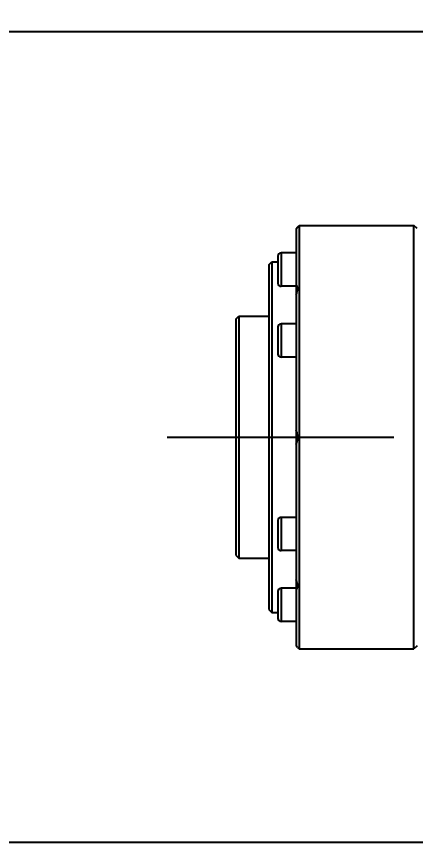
# Model space of a CAD drawing. Header units: millimetres. Extents: x 5828 to 6704, y 123 to 421.
# Drawn here: x 6393.86 to 6397.16, y 205.84 to 212.66 of the extents above; entities that cross this region are included whole.
import ezdxf
from ezdxf import colors
from ezdxf.entities.mleader import LeaderData, LeaderLine
from ezdxf.math import Vec2, Vec3

# ---------------------------------------------------------------- set-up
doc = ezdxf.new("R2010")
doc.units = ezdxf.units.MM
doc.linetypes.add('CENTER', pattern=[0.6, 0.375, -0.075, 0.075, -0.075])
for name, color, linetype in [('中心线', 7, 'Continuous'), ('外形图', 7, 'Continuous'), ('多重引线', 7, 'Continuous'), ('尺寸标注', 7, 'Continuous')]:
    doc.layers.add(name, color=color, linetype=linetype)
doc.styles.add('微软雅黑', font='msyh.ttc', dxfattribs={"height": 1.5})
doc.dimstyles.new('尺寸标注_1_20比例', dxfattribs={"dimtxt": 1.5, "dimasz": 1.25, "dimexe": 0.5, "dimexo": 0.4, "dimgap": 0.5, "dimtad": 1, "dimdec": 1, "dimlfac": 20, "dimdsep": 46, "dimtxsty": '微软雅黑', "dimcen": 0.09, "dimadec": 0, "dimazin": 0, "dimtp": 0.01, "dimtm": 0.01, "dimtfac": 1, "dimtdec": 1, "dimtofl": 0, "dimtmove": 0, "dimatfit": 3, "dimfxl": 1, "dimtolj": 1, "dimarcsym": 0})

# ---------------------------------------------------------------- blocks, each defined once
blk = doc.blocks.new('*D1115')
at = {"layer": 'Defpoints', "color": 0}
for p in [(6401.6767, 212.5365), (6392.9512, 205.8365), (6401.6767, 205.8365)]:
    blk.add_point(p, dxfattribs=at)
at = {"layer": '尺寸标注', "color": 0, "lineweight": -2}
for p, q in [((6401.2767, 212.5365), (6392.4512, 212.5365)), ((6392.9512, 211.2865), (6392.9512, 207.0865)), ((6401.2767, 205.8365), (6392.4512, 205.8365))]:
    blk.add_line(p, q, dxfattribs=at)
at = {"layer": '尺寸标注', "color": 0}
for points in [[(6393.1595, 211.2865), (6392.7428, 211.2865), (6392.9512, 212.5365)], [(6392.7428, 207.0865), (6393.1595, 207.0865), (6392.9512, 205.8365)]]:
    blk.add_solid(points, dxfattribs=at)
at = {"layer": '尺寸标注', "color": 0, "insert": (6391.6721, 209.1865), "char_height": 1.5, "attachment_point": 5, "rotation": 90, "style": '微软雅黑'}
blk.add_mtext('\\A1;134', dxfattribs=at)

msp = doc.modelspace()

# ---------------------------------------------------------------- linework, layer by layer
at = {"layer": '中心线', "linetype": 'CENTER', "ltscale": 5}
msp.add_line((6395.1097, 209.1865), (6433.2693, 209.1865), dxfattribs=at)
at = {"layer": '外形图', "color": 7, "linetype": 'Continuous'}
for p, q in [((6396.1767, 210.9105), (6396.1892, 210.924)), ((6396.1892, 210.924), (6396.2017, 210.9365)), ((6396.2017, 210.9365), (6396.2017, 207.4365)), ((6396.2017, 210.9365), (6397.1517, 210.9365)), ((6397.1517, 207.4365), (6397.1517, 210.9365)), ((6397.1767, 210.9115), (6397.1517, 210.9365)), ((6396.1767, 210.9105), (6396.1767, 210.4476)), ((6396.0267, 210.6846), (6396.0267, 210.4596)), ((6396.0517, 210.7096), (6396.0517, 210.4346)), ((6396.1767, 210.7096), (6396.0517, 210.7096)), ((6395.9517, 210.6115), (6395.9767, 210.6365)), ((6395.9517, 210.6115), (6395.9517, 207.7615)), ((6395.9767, 210.6365), (6395.9767, 207.7365)), ((6395.9767, 210.6365), (6396.0267, 210.6365)), ((6396.1767, 210.4446), (6396.1767, 207.9283)), ((6396.1767, 210.4346), (6396.0517, 210.4346)), ((6395.6767, 210.1615), (6395.7017, 210.1865)), ((6395.7017, 210.1865), (6395.7017, 208.1865)), ((6395.7017, 210.1865), (6395.9517, 210.1865)), ((6395.6767, 210.1615), (6395.6767, 208.2115)), ((6396.0267, 210.099), (6396.0267, 209.874)), ((6396.0517, 210.124), (6396.0517, 209.849)), ((6396.1767, 210.124), (6396.0517, 210.124)), ((6396.1767, 209.849), (6396.0517, 209.849)), ((6396.0267, 208.499), (6396.0267, 208.274)), ((6396.0517, 208.524), (6396.0517, 208.249)), ((6396.1767, 208.524), (6396.0517, 208.524)), ((6395.6767, 208.2115), (6395.7017, 208.1865)), ((6395.7017, 208.1865), (6395.9517, 208.1865)), ((6396.1767, 208.249), (6396.0517, 208.249)), ((6396.0267, 207.9134), (6396.0267, 207.6884)), ((6396.0517, 207.9384), (6396.0517, 207.6634)), ((6396.1767, 207.9384), (6396.0517, 207.9384)), ((6396.1767, 207.9254), (6396.1767, 207.4625)), ((6395.9517, 207.7615), (6395.9767, 207.7365)), ((6395.9767, 207.7365), (6396.0267, 207.7365)), ((6396.1767, 207.6634), (6396.0517, 207.6634)), ((6396.1892, 207.449), (6396.1767, 207.4625)), ((6396.1892, 207.449), (6396.2017, 207.4365)), ((6396.2017, 207.4365), (6397.1517, 207.4365)), ((6397.1767, 207.4615), (6397.1517, 207.4365))]:
    msp.add_line(p, q, dxfattribs=at)
for centre, start, end in [((6396.0517, 210.6846), 90, 180), ((6396.0517, 210.4596), 180, 270), ((6396.0517, 210.099), 90, 180), ((6396.0517, 209.874), 180, 270), ((6396.0517, 208.499), 90, 180), ((6396.0517, 208.274), 180, 270), ((6396.0517, 207.9134), 90, 180), ((6396.0517, 207.6884), 180, 270)]:
    msp.add_arc(centre, 0.025, start, end, dxfattribs=at)
for points, knots in [([(6396.1892, 210.4151), (6396.1892, 210.4217), (6396.1878, 210.4338), (6396.1808, 210.4442), (6396.1767, 210.4476)], [0, 0, 0, 0, 0.552624, 1, 1, 1, 1]), ([(6396.1767, 210.3635), (6396.1804, 210.3723), (6396.1864, 210.3891), (6396.1892, 210.4069), (6396.1892, 210.4151)], [0, 0, 0, 0, 0.536932, 1, 1, 1, 1]), ([(6396.1892, 209.1865), (6396.1892, 209.1917), (6396.1882, 209.212), (6396.1828, 209.2321), (6396.1767, 209.2459)], [0, 0, 0, 0, 0.25799, 1, 1, 1, 1]), ([(6396.1767, 209.1271), (6396.1787, 209.1316), (6396.186, 209.1505), (6396.1892, 209.1711), (6396.1892, 209.1865)], [0, 0, 0, 0, 0.241088, 1, 1, 1, 1]), ([(6396.1892, 207.9579), (6396.1892, 207.9661), (6396.1864, 207.9839), (6396.1804, 208.0007), (6396.1767, 208.0095)], [0, 0, 0, 0, 0.463078, 1, 1, 1, 1]), ([(6396.1767, 207.9254), (6396.1808, 207.9288), (6396.1878, 207.9392), (6396.1892, 207.9513), (6396.1892, 207.9579)], [0, 0, 0, 0, 0.447379, 1, 1, 1, 1])]:
    msp.add_open_spline(points, degree=3, knots=knots, dxfattribs=at)

# ---------------------------------------------------------------- dimensions: what is measured, and where the dimension line sits
at = {"layer": '尺寸标注'}
dim = msp.add_linear_dim(base=(6392.9512, 205.8365), p1=(6401.6767, 212.5365), p2=(6401.6767, 205.8365), angle=90, dimstyle='尺寸标注_1_20比例', dxfattribs=at)
dim.commit()
dim.dimension.update_dxf_attribs({"geometry": '*D1115', "text_midpoint": (6391.6721, 209.1865)})

# ---------------------------------------------------------------- leaders
at = {"layer": '多重引线'}
ml = msp.add_multileader_mtext('Standard', dxfattribs=at)
ml.set_content('2×M4 depth8', style='微软雅黑')
ml.set_leader_properties()
ml.build(insert=Vec2(0, 0))
ml.multileader.update_dxf_attribs({"text_left_attachment_type": 5, "text_right_attachment_type": 5, "dogleg_length": 1, "arrow_head_size": 1.25})
ctx = ml.context
ctx.base_point, ctx.char_height, ctx.arrow_head_size, ctx.landing_gap_size, ctx.plane_origin = Vec3(6396.0403, 215.5674), 1.5, 1.25, 0.5, Vec3(6417.8017, 209.8115)
ctx.left_attachment, ctx.right_attachment, ctx.text_align_type = 5, 5, 2
notes = []
notes.append((ctx, [(0, (1, 1, 0), (6410.9351, 215.5674), (-1, 0), 1, [(0, [(6417.8017, 209.8115)], 0, [])])]))
ctx.mtext.insert, ctx.mtext.alignment, ctx.mtext.flow_direction = Vec3(6409.4351, 217.6455), 3, 5
for ctx, leaders in notes:
    for number, flags, end, landing, length, lines in leaders:
        leader = LeaderData()
        leader.index, (leader.has_last_leader_line, leader.has_dogleg_vector, leader.attachment_direction) = number, flags
        leader.last_leader_point, leader.dogleg_vector, leader.dogleg_length = Vec3(end), Vec3(landing), length
        for number, points, colour, breaks in lines:
            line = LeaderLine()
            line.index, line.vertices, line.color, line.breaks = number, Vec3.list(points), colors.encode_raw_color(colour), breaks
            leader.lines.append(line)
        ctx.leaders.append(leader)

doc.saveas('drawing.dxf')
